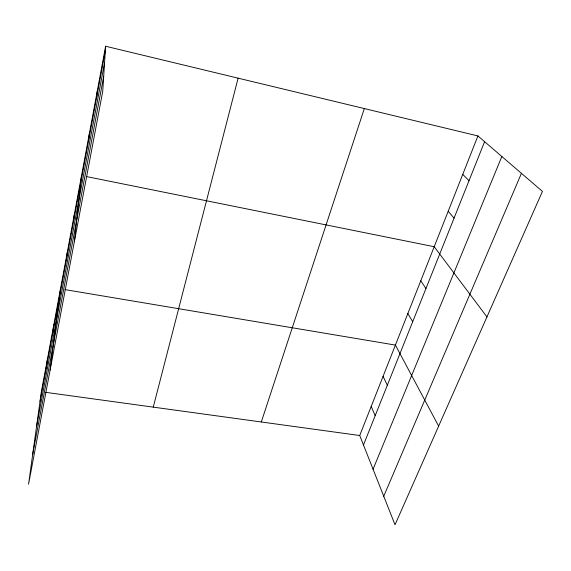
<?xml version="1.0" encoding="UTF-8"?>
<svg xmlns="http://www.w3.org/2000/svg" width="571" height="571" viewBox="0 0 571 571"><rect width="100%" height="100%" fill="white"/><g stroke="black" fill="none" stroke-linecap="round" stroke-linejoin="round"><path stroke-width="0.86" d="M105.606 46.237L102.737 91.339L28.55 484.251L41.362 391.756L105.606 46.237L477.92 135.934L542.45 191.399L395.018 524.763L359.73 435.516L477.92 135.934M96.763 96.727L97.22 91.339M88.605 140.53L89.212 134.406M74.344 241.733L81.553 175.575M73.366 222.362L74.23 214.967M66.243 260.633L67.221 252.696M50.091 370.172L60.49 288.862M52.675 333.485L53.852 324.592M46.215 368.167L47.479 358.859M40.02 401.442L105.314 50.805M36.573 426.359L104.557 62.731M32.683 454.402L103.686 76.428M153.264 407.137L238.121 78.163M261.29 421.99L364.334 108.569M363.477 444.987L484.593 141.672M373.056 469.219L501.852 156.504M383.741 496.256L521.43 173.334M45.694 392.348L359.73 435.516M64.873 289.597L395.41 345.084L438.642 426.123M86.785 176.632L434.217 246.722L486.949 316.905M462.753 174.383L469.005 180.7M448.192 211.284L454.066 218.129M420.777 280.782L425.945 288.548M407.851 313.543L412.705 321.716M383.07 376.368L387.331 385.247M371.186 406.495L375.183 415.681"/></g></svg>
